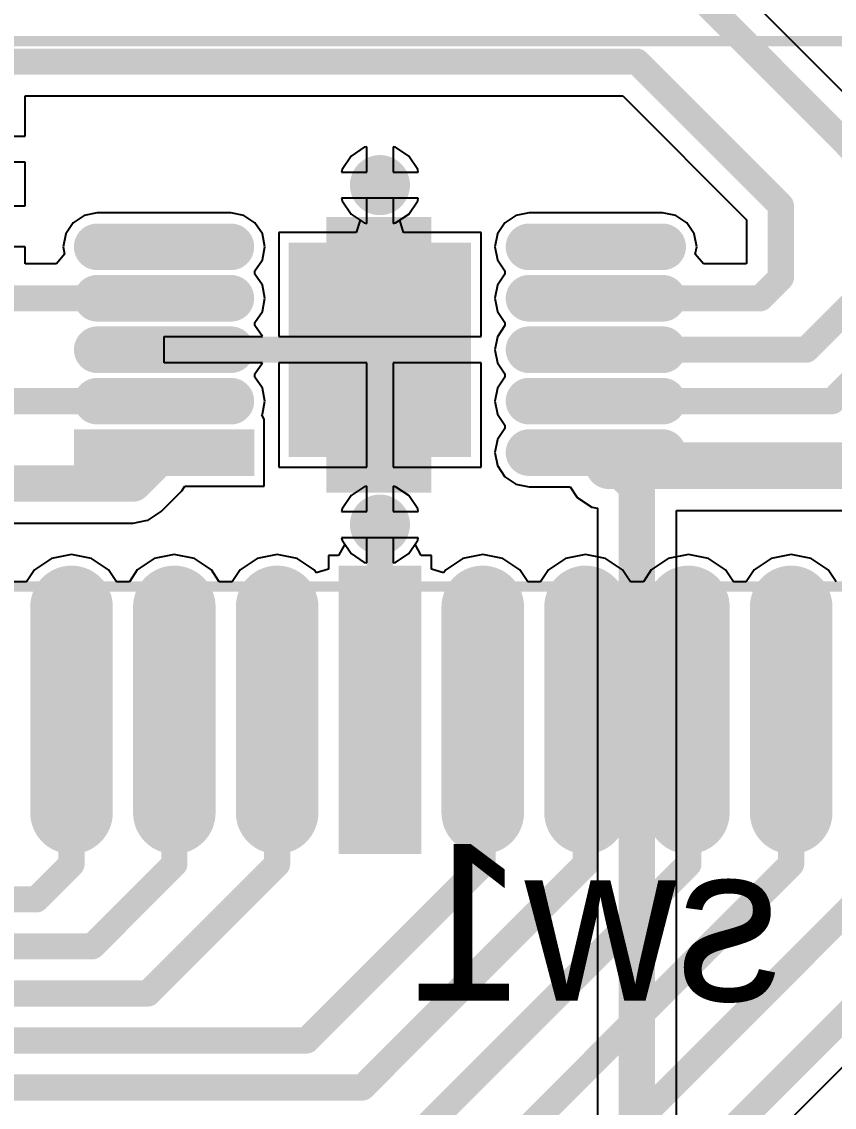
# Model space of a CAD drawing. Extents: x 2.14 to 5.34, y 1.83 to 4.04.
# Drawn here: x 4.3628 to 4.674, y 3.1904 to 3.6058 of the extents above; entities that cross this region are included whole.
import ezdxf

# ---------------------------------------------------------------- set-up
doc = ezdxf.new("R2010")
doc.units = 0
for name, color, linetype in [('BOTTOMLAYER', 5, 'CONTINUOUS'), ('BOTTOMOVERLAY', 54, 'CONTINUOUS'), ('BOTTOMPASTE', 16, 'CONTINUOUS'), ('BOTTOMSOLDER', 6, 'CONTINUOUS'), ('MECHANICAL1', 6, 'CONTINUOUS'), ('MULTILAYER', 9, 'CONTINUOUS'), ('TOPLAYER', 1, 'CONTINUOUS'), ('TOPPASTE', 8, 'CONTINUOUS'), ('TOPSOLDER', 216, 'CONTINUOUS'), ('VIAHOLELAYER', 16, 'CONTINUOUS')]:
    doc.layers.add(name, color=color, linetype=linetype)

msp = doc.modelspace()

# ---------------------------------------------------------------- linework, layer by layer
at = {"layer": 'BOTTOMLAYER'}
for p, q in [((4.690334, 3.565928), (4.640077, 3.616185)), ((4.364172, 3.562086), (4.364172, 3.577425)), ((4.364172, 3.577425), (4.592988, 3.577425)), ((4.592988, 3.577425), (4.640417, 3.529996)), ((4.312991, 3.562086), (4.364172, 3.562086)), ((4.494001, 3.557789), (4.488916, 3.554391)), ((4.495, 3.557988), (4.494001, 3.557789)), ((4.495, 3.548307), (4.495, 3.557988)), ((4.505999, 3.557789), (4.505, 3.557988)), ((4.505, 3.557988), (4.505, 3.548307)), ((4.511084, 3.554391), (4.505999, 3.557789)), ((4.364172, 3.552086), (4.312991, 3.552086)), ((4.364172, 3.535432), (4.364172, 3.552086)), ((4.488916, 3.554391), (4.485518, 3.549306)), ((4.514482, 3.549306), (4.511084, 3.554391)), ((4.485518, 3.549306), (4.485319, 3.548307)), ((4.485319, 3.548307), (4.495, 3.548307)), ((4.505, 3.548307), (4.514681, 3.548307)), ((4.514681, 3.548307), (4.514482, 3.549306)), ((4.354331, 3.535432), (4.364172, 3.535432)), ((4.514681, 3.538307), (4.485319, 3.538307)), ((4.485319, 3.538307), (4.485518, 3.537308)), ((4.485518, 3.537308), (4.488916, 3.532223)), ((4.511084, 3.532223), (4.514482, 3.537308)), ((4.514482, 3.537308), (4.514681, 3.538307)), ((4.38674, 3.531738), (4.382508, 3.52891)), ((4.391732, 3.532731), (4.38674, 3.531738)), ((4.442914, 3.532731), (4.391732, 3.532731)), ((4.447906, 3.531738), (4.442914, 3.532731)), ((4.452138, 3.52891), (4.447906, 3.531738)), ((4.488916, 3.532223), (4.492384, 3.529906)), ((4.507616, 3.529906), (4.511084, 3.532223)), ((4.552094, 3.531738), (4.547862, 3.52891)), ((4.557087, 3.532731), (4.552094, 3.531738)), ((4.608268, 3.532731), (4.557087, 3.532731)), ((4.61326, 3.531738), (4.608268, 3.532731)), ((4.617493, 3.52891), (4.61326, 3.531738)), ((4.382508, 3.52891), (4.379679, 3.524677)), ((4.454966, 3.524677), (4.452138, 3.52891)), ((4.492384, 3.529906), (4.490955, 3.525197)), ((4.509045, 3.525197), (4.507616, 3.529906)), ((4.547862, 3.52891), (4.545034, 3.524677)), ((4.620321, 3.524677), (4.617493, 3.52891)), ((4.640417, 3.529996), (4.640417, 3.513311)), ((4.379679, 3.524677), (4.378686, 3.519685)), ((4.455959, 3.519685), (4.454966, 3.524677)), ((4.490955, 3.525197), (4.46122, 3.525197)), ((4.46122, 3.525197), (4.46122, 3.485315)), ((4.53878, 3.525197), (4.509045, 3.525197)), ((4.53878, 3.485315), (4.53878, 3.525197)), ((4.545034, 3.524677), (4.544041, 3.519685)), ((4.621314, 3.519685), (4.620321, 3.524677)), ((4.364172, 3.519685), (4.354331, 3.519685)), ((4.364172, 3.513126), (4.364172, 3.519685)), ((4.378686, 3.519685), (4.379234, 3.51693)), ((4.454966, 3.514693), (4.455959, 3.519685)), ((4.544041, 3.519685), (4.545034, 3.514693)), ((4.620766, 3.51693), (4.621314, 3.519685)), ((4.379234, 3.51693), (4.376112, 3.513126)), ((4.452138, 3.51046), (4.454966, 3.514693)), ((4.545034, 3.514693), (4.547862, 3.51046)), ((4.623888, 3.513126), (4.620766, 3.51693)), ((4.376112, 3.513126), (4.364172, 3.513126)), ((4.452138, 3.509225), (4.452138, 3.51046)), ((4.547862, 3.51046), (4.547862, 3.509225)), ((4.640232, 3.513126), (4.623888, 3.513126)), ((4.640417, 3.513311), (4.640232, 3.513126)), ((4.454966, 3.504992), (4.452138, 3.509225)), ((4.547862, 3.509225), (4.545034, 3.504992)), ((4.455959, 3.5), (4.454966, 3.504992)), ((4.545034, 3.504992), (4.544041, 3.5)), ((4.454966, 3.495007), (4.455959, 3.5)), ((4.544041, 3.5), (4.545034, 3.495007)), ((4.452138, 3.490775), (4.454966, 3.495007)), ((4.545034, 3.495007), (4.547862, 3.490775)), ((4.452138, 3.48954), (4.452138, 3.490775)), ((4.454961, 3.485315), (4.452138, 3.48954)), ((4.547862, 3.48954), (4.545034, 3.485307)), ((4.547862, 3.490775), (4.547862, 3.48954)), ((4.417313, 3.475315), (4.417313, 3.485315)), ((4.417313, 3.485315), (4.454961, 3.485315)), ((4.46122, 3.485315), (4.53878, 3.485315)), ((4.545034, 3.485307), (4.544041, 3.480315)), ((4.544041, 3.480315), (4.545034, 3.475322)), ((4.454961, 3.475315), (4.417313, 3.475315)), ((4.452138, 3.47109), (4.454961, 3.475315)), ((4.495, 3.475315), (4.46122, 3.475315)), ((4.46122, 3.475315), (4.46122, 3.435433)), ((4.495, 3.435433), (4.495, 3.475315)), ((4.53878, 3.475315), (4.505, 3.475315)), ((4.505, 3.475315), (4.505, 3.435433)), ((4.53878, 3.435433), (4.53878, 3.475315)), ((4.545034, 3.475322), (4.547862, 3.47109)), ((4.452138, 3.469855), (4.452138, 3.47109)), ((4.454966, 3.465622), (4.452138, 3.469855)), ((4.547862, 3.469855), (4.545034, 3.465622)), ((4.547862, 3.47109), (4.547862, 3.469855)), ((4.455959, 3.46063), (4.454966, 3.465622)), ((4.545034, 3.465622), (4.544041, 3.46063)), ((4.454966, 3.455637), (4.455959, 3.46063)), ((4.544041, 3.46063), (4.545034, 3.455637)), ((4.454815, 3.455412), (4.454966, 3.455637)), ((4.455709, 3.45374), (4.454815, 3.455412)), ((4.455709, 3.42815), (4.455709, 3.45374)), ((4.455709, 3.45374), (4.455709, 3.45374)), ((4.455709, 3.45374), (4.455709, 3.45374)), ((4.545034, 3.455637), (4.547862, 3.451405)), ((4.547862, 3.45017), (4.545034, 3.445937)), ((4.547862, 3.451405), (4.547862, 3.45017)), ((4.545034, 3.445937), (4.544041, 3.440945)), ((4.544041, 3.440945), (4.545034, 3.435952)), ((4.545034, 3.435952), (4.547862, 3.43172)), ((4.46122, 3.435433), (4.495, 3.435433)), ((4.505, 3.435433), (4.53878, 3.435433)), ((4.547862, 3.43172), (4.552094, 3.428892)), ((4.424087, 3.426307), (4.425318, 3.42815)), ((4.425318, 3.42815), (4.455709, 3.42815)), ((4.494001, 3.427868), (4.488916, 3.42447)), ((4.495, 3.428066), (4.494001, 3.427868)), ((4.495, 3.418386), (4.495, 3.428066)), ((4.505999, 3.427868), (4.505, 3.428066)), ((4.505, 3.428066), (4.505, 3.418386)), ((4.511084, 3.42447), (4.505999, 3.427868)), ((4.552094, 3.428892), (4.557087, 3.427899)), ((4.557087, 3.427899), (4.572835, 3.427899)), ((4.572835, 3.427899), (4.575557, 3.423825)), ((4.416213, 3.418433), (4.424087, 3.426307)), ((4.488916, 3.42447), (4.485518, 3.419384)), ((4.514482, 3.419384), (4.511084, 3.42447)), ((4.575557, 3.423825), (4.581118, 3.42011)), ((4.485518, 3.419384), (4.485319, 3.418386)), ((4.514681, 3.418386), (4.514482, 3.419384)), ((4.581118, 3.42011), (4.583292, 3.419677)), ((4.583292, 3.419677), (4.583292, 3.113466)), ((4.405512, 3.414), (4.410342, 3.414961)), ((4.410342, 3.414961), (4.411303, 3.415153)), ((4.411303, 3.415153), (4.416213, 3.418433)), ((4.416213, 3.418433), (4.416213, 3.418433)), ((4.416213, 3.418433), (4.416213, 3.418433)), ((4.485319, 3.418386), (4.495, 3.418386)), ((4.505, 3.418386), (4.514681, 3.418386)), ((4.613559, 3.113466), (4.613559, 3.418805)), ((4.613559, 3.418805), (4.966534, 3.418805)), ((4.239543, 3.414001), (4.405511, 3.414001)), ((4.405511, 3.414001), (4.405512, 3.414)), ((4.495, 3.408386), (4.485319, 3.408386)), ((4.485319, 3.408386), (4.485518, 3.407387)), ((4.485518, 3.407387), (4.488916, 3.402302)), ((4.495, 3.398705), (4.495, 3.408386)), ((4.514681, 3.408386), (4.505, 3.408386)), ((4.505, 3.408386), (4.505, 3.398705)), ((4.511084, 3.402302), (4.514482, 3.407387)), ((4.514482, 3.407387), (4.514681, 3.408386)), ((4.488916, 3.402302), (4.494001, 3.398904)), ((4.505999, 3.398904), (4.511084, 3.402302)), ((4.494001, 3.398904), (4.495, 3.398705)), ((4.505, 3.398705), (4.505999, 3.398904))]:
    msp.add_line(p, q, dxfattribs=at)
for points, const_width in [([(4.623526, 3.614173), (4.681102, 3.556596)], 0.01), ([(3.633858, 3.590551), (4.598425, 3.590551)], 0.01), ([(4.598425, 3.590551), (4.653543, 3.535433)], 0.01), ([(4.653543, 3.507874), (4.653543, 3.535433)], 0.01), ([(4.442913, 3.519685), (4.391732, 3.519685)], 0.009843), ([(4.608268, 3.519685), (4.557087, 3.519685)], 0.009843), ([(4.645669, 3.5), (4.653543, 3.507874)], 0.01), ([(4.673228, 3.46063), (4.716535, 3.503937)], 0.01), ([(4.338583, 3.5), (4.417323, 3.5)], 0.01), ([(4.442913, 3.5), (4.391732, 3.5)], 0.009843), ([(4.608268, 3.5), (4.557087, 3.5)], 0.009843), ([(4.582677, 3.5), (4.645669, 3.5)], 0.01), ([(4.663228, 3.480315), (4.681102, 3.498189)], 0.01), ([(4.417323, 3.480315), (4.492126, 3.480315)], 0.01), ([(4.582677, 3.480315), (4.663228, 3.480315)], 0.01), ([(4.442913, 3.480315), (4.391732, 3.480315)], 0.009843), ([(4.608268, 3.480315), (4.557087, 3.480315)], 0.009843), ([(4.283465, 3.46063), (4.417323, 3.46063)], 0.01), ([(4.442913, 3.46063), (4.391732, 3.46063)], 0.009843), ([(4.608268, 3.46063), (4.557087, 3.46063)], 0.009843), ([(4.582677, 3.46063), (4.673228, 3.46063)], 0.01), ([(4.405512, 3.429134), (4.413386, 3.437008)], 0.013937), ([(4.608268, 3.440945), (4.557087, 3.440945)], 0.009843), ([(4.587677, 3.435945), (5.003937, 3.435945)], 0.017874), ([(4.587677, 3.435945), (4.598425, 3.425197)], 0.01), ([(4.224409, 3.429134), (4.405512, 3.429134)], 0.013937), ([(4.598426, 3.070866), (4.598426, 3.425196)], 0.013937)]:
    msp.add_lwpolyline(points, dxfattribs=dict(at, const_width=const_width))
for points, const_width in [([(4.595925, 3.590551, 1), (4.600925, 3.590551, 1)], 0.005), ([(4.595925, 3.590551, 1), (4.600925, 3.590551, 1)], 0.005), ([(4.49625, 3.543307, 1), (4.50375, 3.543307, 1)], 0.0075), ([(4.651043, 3.535433, 1), (4.656043, 3.535433, 1)], 0.005), ([(4.651043, 3.535433, 1), (4.656043, 3.535433, 1)], 0.005), ([(4.389272, 3.519685, 1), (4.394193, 3.519685, 1)], 0.004921), ([(4.440453, 3.519685, 1), (4.445374, 3.519685, 1)], 0.004921), ([(4.554626, 3.519685, 1), (4.559547, 3.519685, 1)], 0.004921), ([(4.605807, 3.519685, 1), (4.610728, 3.519685, 1)], 0.004921), ([(4.651043, 3.507874, 1), (4.656043, 3.507874, 1)], 0.005), ([(4.651043, 3.507874, 1), (4.656043, 3.507874, 1)], 0.005), ([(4.389272, 3.5, 1), (4.394193, 3.5, 1)], 0.004921), ([(4.414823, 3.5, 1), (4.419823, 3.5, 1)], 0.005), ([(4.440453, 3.5, 1), (4.445374, 3.5, 1)], 0.004921), ([(4.554626, 3.5, 1), (4.559547, 3.5, 1)], 0.004921), ([(4.580177, 3.5, 1), (4.585177, 3.5, 1)], 0.005), ([(4.605807, 3.5, 1), (4.610728, 3.5, 1)], 0.004921), ([(4.643169, 3.5, 1), (4.648169, 3.5, 1)], 0.005), ([(4.643169, 3.5, 1), (4.648169, 3.5, 1)], 0.005), ([(4.414823, 3.480315, 1), (4.419823, 3.480315, 1)], 0.005), ([(4.489626, 3.480315, 1), (4.494626, 3.480315, 1)], 0.005), ([(4.580177, 3.480315, 1), (4.585177, 3.480315, 1)], 0.005), ([(4.660728, 3.480315, 1), (4.665728, 3.480315, 1)], 0.005), ([(4.660728, 3.480315, 1), (4.665728, 3.480315, 1)], 0.005), ([(4.389272, 3.480315, 1), (4.394193, 3.480315, 1)], 0.004921), ([(4.440453, 3.480315, 1), (4.445374, 3.480315, 1)], 0.004921), ([(4.554626, 3.480315, 1), (4.559547, 3.480315, 1)], 0.004921), ([(4.605807, 3.480315, 1), (4.610728, 3.480315, 1)], 0.004921), ([(4.389272, 3.46063, 1), (4.394193, 3.46063, 1)], 0.004921), ([(4.414823, 3.46063, 1), (4.419823, 3.46063, 1)], 0.005), ([(4.440453, 3.46063, 1), (4.445374, 3.46063, 1)], 0.004921), ([(4.554626, 3.46063, 1), (4.559547, 3.46063, 1)], 0.004921), ([(4.580177, 3.46063, 1), (4.585177, 3.46063, 1)], 0.005), ([(4.605807, 3.46063, 1), (4.610728, 3.46063, 1)], 0.004921), ([(4.670728, 3.46063, 1), (4.675728, 3.46063, 1)], 0.005), ([(4.670728, 3.46063, 1), (4.675728, 3.46063, 1)], 0.005), ([(4.409902, 3.437008, 1), (4.41687, 3.437008, 1)], 0.006968), ([(4.554626, 3.440945, 1), (4.559547, 3.440945, 1)], 0.004921), ([(4.583208, 3.435945, 1), (4.592145, 3.435945, 1)], 0.008937), ([(4.605807, 3.440945, 1), (4.610728, 3.440945, 1)], 0.004921), ([(4.585177, 3.435945, 1), (4.590177, 3.435945, 1)], 0.005), ([(4.402028, 3.429134, 1), (4.408996, 3.429134, 1)], 0.006968), ([(4.402028, 3.429134, 1), (4.408996, 3.429134, 1)], 0.006968), ([(4.594942, 3.425196, 1), (4.60191, 3.425196, 1)], 0.006968), ([(4.595925, 3.425197, 1), (4.600925, 3.425197, 1)], 0.005), ([(4.49625, 3.413386, 1), (4.50375, 3.413386, 1)], 0.0075)]:
    msp.add_lwpolyline(points, format="xyb", close=True, dxfattribs=dict(at, const_width=const_width))
for points in [[(4.479528, 3.425591), (4.519685, 3.425591), (4.479528, 3.531102), (4.519685, 3.531102)], [(4.469094, 3.443307), (4.530906, 3.443307), (4.469094, 3.517323), (4.530906, 3.517323)], [(4.386811, 3.436024), (4.447835, 3.436024), (4.386811, 3.445866), (4.447835, 3.445866)]]:
    msp.add_solid(points, dxfattribs=at)
at = {"layer": 'BOTTOMPASTE', "const_width": 0.009843}
for points in [[(4.442913, 3.519685), (4.391732, 3.519685)], [(4.608268, 3.519685), (4.557087, 3.519685)], [(4.442913, 3.5), (4.391732, 3.5)], [(4.608268, 3.5), (4.557087, 3.5)], [(4.442913, 3.480315), (4.391732, 3.480315)], [(4.608268, 3.480315), (4.557087, 3.480315)], [(4.442913, 3.46063), (4.391732, 3.46063)], [(4.608268, 3.46063), (4.557087, 3.46063)], [(4.608268, 3.440945), (4.557087, 3.440945)]]:
    msp.add_lwpolyline(points, dxfattribs=at)
at = {"layer": 'BOTTOMPASTE', "const_width": 0.004921}
for points in [[(4.389272, 3.519685, 1), (4.394193, 3.519685, 1)], [(4.440453, 3.519685, 1), (4.445374, 3.519685, 1)], [(4.554626, 3.519685, 1), (4.559547, 3.519685, 1)], [(4.605807, 3.519685, 1), (4.610728, 3.519685, 1)], [(4.389272, 3.5, 1), (4.394193, 3.5, 1)], [(4.440453, 3.5, 1), (4.445374, 3.5, 1)], [(4.554626, 3.5, 1), (4.559547, 3.5, 1)], [(4.605807, 3.5, 1), (4.610728, 3.5, 1)], [(4.389272, 3.480315, 1), (4.394193, 3.480315, 1)], [(4.440453, 3.480315, 1), (4.445374, 3.480315, 1)], [(4.554626, 3.480315, 1), (4.559547, 3.480315, 1)], [(4.605807, 3.480315, 1), (4.610728, 3.480315, 1)], [(4.389272, 3.46063, 1), (4.394193, 3.46063, 1)], [(4.440453, 3.46063, 1), (4.445374, 3.46063, 1)], [(4.554626, 3.46063, 1), (4.559547, 3.46063, 1)], [(4.605807, 3.46063, 1), (4.610728, 3.46063, 1)], [(4.554626, 3.440945, 1), (4.559547, 3.440945, 1)], [(4.605807, 3.440945, 1), (4.610728, 3.440945, 1)]]:
    msp.add_lwpolyline(points, format="xyb", close=True, dxfattribs=at)
at = {"layer": 'BOTTOMPASTE'}
for points in [[(4.469094, 3.443307), (4.530906, 3.443307), (4.469094, 3.517323), (4.530906, 3.517323)], [(4.386811, 3.436024), (4.447835, 3.436024), (4.386811, 3.445866), (4.447835, 3.445866)]]:
    msp.add_solid(points, dxfattribs=at)
at = {"layer": 'BOTTOMSOLDER'}
for points, const_width in [([(4.49425, 3.543307, 1), (4.50575, 3.543307, 1)], 0.0115), ([(4.387272, 3.519685, 1), (4.396193, 3.519685, 1)], 0.008921), ([(4.438453, 3.519685, 1), (4.447374, 3.519685, 1)], 0.008921), ([(4.552626, 3.519685, 1), (4.561547, 3.519685, 1)], 0.008921), ([(4.603807, 3.519685, 1), (4.612728, 3.519685, 1)], 0.008921), ([(4.387272, 3.5, 1), (4.396193, 3.5, 1)], 0.008921), ([(4.438453, 3.5, 1), (4.447374, 3.5, 1)], 0.008921), ([(4.552626, 3.5, 1), (4.561547, 3.5, 1)], 0.008921), ([(4.603807, 3.5, 1), (4.612728, 3.5, 1)], 0.008921), ([(4.387272, 3.480315, 1), (4.396193, 3.480315, 1)], 0.008921), ([(4.438453, 3.480315, 1), (4.447374, 3.480315, 1)], 0.008921), ([(4.552626, 3.480315, 1), (4.561547, 3.480315, 1)], 0.008921), ([(4.603807, 3.480315, 1), (4.612728, 3.480315, 1)], 0.008921), ([(4.387272, 3.46063, 1), (4.396193, 3.46063, 1)], 0.008921), ([(4.438453, 3.46063, 1), (4.447374, 3.46063, 1)], 0.008921), ([(4.552626, 3.46063, 1), (4.561547, 3.46063, 1)], 0.008921), ([(4.603807, 3.46063, 1), (4.612728, 3.46063, 1)], 0.008921), ([(4.552626, 3.440945, 1), (4.561547, 3.440945, 1)], 0.008921), ([(4.603807, 3.440945, 1), (4.612728, 3.440945, 1)], 0.008921), ([(4.49425, 3.413386, 1), (4.50575, 3.413386, 1)], 0.0115)]:
    msp.add_lwpolyline(points, format="xyb", close=True, dxfattribs=dict(at, const_width=const_width))
at = {"layer": 'BOTTOMSOLDER', "const_width": 0.017843}
for points in [[(4.442913, 3.519685), (4.391732, 3.519685)], [(4.608268, 3.519685), (4.557087, 3.519685)], [(4.442913, 3.5), (4.391732, 3.5)], [(4.608268, 3.5), (4.557087, 3.5)], [(4.442913, 3.480315), (4.391732, 3.480315)], [(4.608268, 3.480315), (4.557087, 3.480315)], [(4.442913, 3.46063), (4.391732, 3.46063)], [(4.608268, 3.46063), (4.557087, 3.46063)], [(4.608268, 3.440945), (4.557087, 3.440945)]]:
    msp.add_lwpolyline(points, dxfattribs=at)
at = {"layer": 'BOTTOMSOLDER'}
for points in [[(4.465095, 3.439307), (4.534905, 3.439307), (4.465095, 3.521323), (4.534905, 3.521323)], [(4.382811, 3.432024), (4.451835, 3.432024), (4.382811, 3.449866), (4.451835, 3.449866)]]:
    msp.add_solid(points, dxfattribs=at)
at = {"layer": 'MECHANICAL1', "const_width": 0.003937}
for points in [[(4.062991, 3.598425), (4.814961, 3.598425)], [(4.062991, 3.389765), (4.814961, 3.389765)]]:
    msp.add_lwpolyline(points, dxfattribs=at)
at = {"layer": 'MULTILAYER', "const_width": 0.0075}
for points in [[(4.49625, 3.543307, 1), (4.50375, 3.543307, 1)], [(4.49625, 3.413386, 1), (4.50375, 3.413386, 1)]]:
    msp.add_lwpolyline(points, format="xyb", close=True, dxfattribs=at)
at = {"layer": 'TOPLAYER'}
for p, q in [((4.494001, 3.557789), (4.488916, 3.554391)), ((4.495, 3.557988), (4.494001, 3.557789)), ((4.495, 3.548307), (4.495, 3.557988)), ((4.505999, 3.557789), (4.505, 3.557988)), ((4.505, 3.557988), (4.505, 3.548307)), ((4.511084, 3.554391), (4.505999, 3.557789)), ((4.488916, 3.554391), (4.485518, 3.549306)), ((4.514482, 3.549306), (4.511084, 3.554391)), ((4.485518, 3.549306), (4.485319, 3.548307)), ((4.485319, 3.548307), (4.495, 3.548307)), ((4.505, 3.548307), (4.514681, 3.548307)), ((4.514681, 3.548307), (4.514482, 3.549306)), ((4.495, 3.538307), (4.485319, 3.538307)), ((4.485319, 3.538307), (4.485518, 3.537308)), ((4.485518, 3.537308), (4.488916, 3.532223)), ((4.495, 3.528626), (4.495, 3.538307)), ((4.514681, 3.538307), (4.505, 3.538307)), ((4.505, 3.538307), (4.505, 3.528626)), ((4.511084, 3.532223), (4.514482, 3.537308)), ((4.514482, 3.537308), (4.514681, 3.538307)), ((4.488916, 3.532223), (4.494001, 3.528825)), ((4.505999, 3.528825), (4.511084, 3.532223)), ((4.494001, 3.528825), (4.495, 3.528626)), ((4.505, 3.528626), (4.505999, 3.528825)), ((4.494001, 3.427868), (4.488916, 3.42447)), ((4.495, 3.428066), (4.494001, 3.427868)), ((4.495, 3.418386), (4.495, 3.428066)), ((4.505999, 3.427868), (4.505, 3.428066)), ((4.505, 3.428066), (4.505, 3.418386)), ((4.511084, 3.42447), (4.505999, 3.427868)), ((4.488916, 3.42447), (4.485518, 3.419384)), ((4.514482, 3.419384), (4.511084, 3.42447)), ((4.485518, 3.419384), (4.485319, 3.418386)), ((4.514681, 3.418386), (4.514482, 3.419384)), ((4.485319, 3.418386), (4.495, 3.418386)), ((4.505, 3.418386), (4.514681, 3.418386)), ((4.514681, 3.408386), (4.485319, 3.408386)), ((4.485319, 3.408386), (4.485518, 3.407387)), ((4.485518, 3.407387), (4.486501, 3.405916)), ((4.513499, 3.405916), (4.514482, 3.407387)), ((4.514482, 3.407387), (4.514681, 3.408386)), ((4.486501, 3.405916), (4.484181, 3.401576)), ((4.515819, 3.401576), (4.513499, 3.405916)), ((4.374209, 3.400434), (4.367697, 3.396083)), ((4.381889, 3.401961), (4.374209, 3.400434)), ((4.38957, 3.400434), (4.381889, 3.401961)), ((4.396081, 3.396083), (4.38957, 3.400434)), ((4.413579, 3.400434), (4.407067, 3.396083)), ((4.421259, 3.401961), (4.413579, 3.400434)), ((4.42894, 3.400434), (4.421259, 3.401961)), ((4.435451, 3.396083), (4.42894, 3.400434)), ((4.452949, 3.400434), (4.446437, 3.396083)), ((4.460629, 3.401961), (4.452949, 3.400434)), ((4.46831, 3.400434), (4.460629, 3.401961)), ((4.474821, 3.396083), (4.46831, 3.400434)), ((4.484181, 3.401576), (4.480314, 3.401576)), ((4.480314, 3.401576), (4.480314, 3.396339)), ((4.519684, 3.401576), (4.515819, 3.401576)), ((4.519684, 3.396336), (4.519684, 3.401576)), ((4.531691, 3.400434), (4.525179, 3.396083)), ((4.539371, 3.401961), (4.531691, 3.400434)), ((4.547052, 3.400434), (4.539371, 3.401961)), ((4.553563, 3.396083), (4.547052, 3.400434)), ((4.571061, 3.400434), (4.564549, 3.396083)), ((4.578741, 3.401961), (4.571061, 3.400434)), ((4.586422, 3.400434), (4.578741, 3.401961)), ((4.592933, 3.396083), (4.586422, 3.400434)), ((4.610431, 3.400434), (4.603919, 3.396083)), ((4.618111, 3.401961), (4.610431, 3.400434)), ((4.625792, 3.400434), (4.618111, 3.401961)), ((4.632303, 3.396083), (4.625792, 3.400434)), ((4.649801, 3.400434), (4.643289, 3.396083)), ((4.657481, 3.401961), (4.649801, 3.400434)), ((4.665162, 3.400434), (4.657481, 3.401961)), ((4.671673, 3.396083), (4.665162, 3.400434)), ((4.367697, 3.396083), (4.364665, 3.391545)), ((4.399114, 3.391545), (4.396081, 3.396083)), ((4.407067, 3.396083), (4.404035, 3.391545)), ((4.438484, 3.391545), (4.435451, 3.396083)), ((4.446437, 3.396083), (4.443405, 3.391545)), ((4.475605, 3.39491), (4.474821, 3.396083)), ((4.480314, 3.396339), (4.475605, 3.39491)), ((4.524394, 3.394907), (4.519684, 3.396336)), ((4.525179, 3.396083), (4.524394, 3.394907)), ((4.556596, 3.391545), (4.553563, 3.396083)), ((4.564549, 3.396083), (4.561517, 3.391545)), ((4.595966, 3.391545), (4.592933, 3.396083)), ((4.603919, 3.396083), (4.600887, 3.391545)), ((4.635336, 3.391545), (4.632303, 3.396083)), ((4.643289, 3.396083), (4.640257, 3.391545)), ((4.674706, 3.391545), (4.671673, 3.396083)), ((4.364665, 3.391545), (4.359744, 3.391545)), ((4.404035, 3.391545), (4.399114, 3.391545)), ((4.443405, 3.391545), (4.438484, 3.391545)), ((4.561517, 3.391545), (4.556596, 3.391545)), ((4.600887, 3.391545), (4.595966, 3.391545)), ((4.640257, 3.391545), (4.635336, 3.391545)), ((4.592132, 3.120812), (4.745481, 3.274162))]:
    msp.add_line(p, q, dxfattribs=at)
for points, const_width in [([(4.49625, 3.543307, 1), (4.50375, 3.543307, 1)], 0.0075), ([(4.49625, 3.413386, 1), (4.50375, 3.413386, 1)], 0.0075), ([(4.497499, 3.413385, 1), (4.502499, 3.413385, 1)], 0.005), ([(4.375984, 3.381891, 1), (4.387795, 3.381891, 1)], 0.011811), ([(4.415354, 3.381891, 1), (4.427165, 3.381891, 1)], 0.011811), ([(4.454724, 3.381891, 1), (4.466535, 3.381891, 1)], 0.011811), ([(4.533466, 3.381891, 1), (4.545277, 3.381891, 1)], 0.011811), ([(4.572836, 3.381891, 1), (4.584647, 3.381891, 1)], 0.011811), ([(4.612206, 3.381891, 1), (4.624017, 3.381891, 1)], 0.011811), ([(4.651576, 3.381891, 1), (4.663387, 3.381891, 1)], 0.011811), ([(4.497499, 3.342521, 1), (4.502499, 3.342521, 1)], 0.005), ([(4.615611, 3.342521, 1), (4.620611, 3.342521, 1)], 0.005), ([(4.654981, 3.342521, 1), (4.659981, 3.342521, 1)], 0.005), ([(4.37939, 3.318898, 1), (4.38439, 3.318898, 1)], 0.005), ([(4.57624, 3.314961, 1), (4.58124, 3.314961, 1)], 0.005), ([(4.45813, 3.311024, 1), (4.46313, 3.311024, 1)], 0.005), ([(4.53687, 3.311024, 1), (4.54187, 3.311024, 1)], 0.005), ([(4.375984, 3.30315, 1), (4.387795, 3.30315, 1)], 0.011811), ([(4.415354, 3.30315, 1), (4.427165, 3.30315, 1)], 0.011811), ([(4.41876, 3.307087, 1), (4.42376, 3.307087, 1)], 0.005), ([(4.454724, 3.30315, 1), (4.466535, 3.30315, 1)], 0.011811), ([(4.533466, 3.30315, 1), (4.545277, 3.30315, 1)], 0.011811), ([(4.572836, 3.30315, 1), (4.584647, 3.30315, 1)], 0.011811), ([(4.612206, 3.30315, 1), (4.624017, 3.30315, 1)], 0.011811), ([(4.651576, 3.30315, 1), (4.663387, 3.30315, 1)], 0.011811), ([(4.37939, 3.283465, 1), (4.38439, 3.283465, 1)], 0.005), ([(4.37939, 3.283465, 1), (4.38439, 3.283465, 1)], 0.005), ([(4.41876, 3.283465, 1), (4.42376, 3.283465, 1)], 0.005), ([(4.41876, 3.283465, 1), (4.42376, 3.283465, 1)], 0.005), ([(4.45813, 3.283465, 1), (4.46313, 3.283465, 1)], 0.005), ([(4.45813, 3.283465, 1), (4.46313, 3.283465, 1)], 0.005), ([(4.53687, 3.283465, 1), (4.54187, 3.283465, 1)], 0.005), ([(4.53687, 3.283465, 1), (4.54187, 3.283465, 1)], 0.005), ([(4.57624, 3.283465, 1), (4.58124, 3.283465, 1)], 0.005), ([(4.57624, 3.283465, 1), (4.58124, 3.283465, 1)], 0.005), ([(4.615611, 3.283458, 1), (4.620611, 3.283458, 1)], 0.005), ([(4.615611, 3.283458, 1), (4.620611, 3.283458, 1)], 0.005), ([(4.654974, 3.283458, 1), (4.659974, 3.283458, 1)], 0.005), ([(4.654974, 3.283458, 1), (4.659974, 3.283458, 1)], 0.005), ([(4.654981, 3.283458, 1), (4.659981, 3.283458, 1)], 0.005), ([(4.654981, 3.283458, 1), (4.659981, 3.283458, 1)], 0.005), ([(4.365909, 3.269984, 1), (4.370909, 3.269984, 1)], 0.005), ([(4.365909, 3.269984, 1), (4.370909, 3.269984, 1)], 0.005), ([(4.387279, 3.251984, 1), (4.392279, 3.251984, 1)], 0.005), ([(4.387279, 3.251984, 1), (4.392279, 3.251984, 1)], 0.005), ([(4.40865, 3.233984, 1), (4.41365, 3.233984, 1)], 0.005), ([(4.40865, 3.233984, 1), (4.41365, 3.233984, 1)], 0.005), ([(4.46939, 3.215984, 1), (4.47439, 3.215984, 1)], 0.005), ([(4.46939, 3.215984, 1), (4.47439, 3.215984, 1)], 0.005), ([(4.49076, 3.197984, 1), (4.49576, 3.197984, 1)], 0.005), ([(4.49076, 3.197984, 1), (4.49576, 3.197984, 1)], 0.005)]:
    msp.add_lwpolyline(points, format="xyb", close=True, dxfattribs=dict(at, const_width=const_width))
for points, const_width in [([(4.499999, 3.342521), (4.499999, 3.413385)], 0.01), ([(4.381889, 3.381891), (4.381889, 3.30315)], 0.023622), ([(4.421259, 3.381891), (4.421259, 3.30315)], 0.023622), ([(4.460629, 3.381891), (4.460629, 3.30315)], 0.023622), ([(4.539371, 3.381891), (4.539371, 3.30315)], 0.023622), ([(4.578741, 3.381891), (4.578741, 3.30315)], 0.023622), ([(4.618111, 3.381891), (4.618111, 3.30315)], 0.023622), ([(4.657481, 3.381891), (4.657481, 3.30315)], 0.023622), ([(4.618111, 3.283458), (4.618111, 3.342521)], 0.01), ([(4.657481, 3.283458), (4.657481, 3.342521)], 0.01), ([(4.38189, 3.283465), (4.38189, 3.318898)], 0.01), ([(4.57874, 3.283465), (4.57874, 3.314961)], 0.01), ([(4.46063, 3.283465), (4.46063, 3.311024)], 0.01), ([(4.53937, 3.283465), (4.53937, 3.311024)], 0.01), ([(4.42126, 3.283465), (4.42126, 3.307087)], 0.01), ([(4.36841, 3.269984), (4.38189, 3.283465)], 0.01), ([(4.38978, 3.251984), (4.42126, 3.283465)], 0.01), ([(4.41115, 3.233984), (4.46063, 3.283465)], 0.01), ([(4.47189, 3.215984), (4.53937, 3.283465)], 0.01), ([(4.49326, 3.197984), (4.57874, 3.283465)], 0.01), ([(4.514638, 3.179984), (4.618111, 3.283458)], 0.01), ([(4.536, 3.161984), (4.657474, 3.283458)], 0.01), ([(4.55737, 3.143984), (4.696844, 3.283458)], 0.01), ([(4.57874, 3.125984), (4.736214, 3.283458)], 0.01), ([(4.657474, 3.283458), (4.657481, 3.283458)], 0.01), ([(4.113582, 3.269984), (4.36841, 3.269984)], 0.01), ([(4.121038, 3.251984), (4.38978, 3.251984)], 0.01), ([(4.128494, 3.233984), (4.41115, 3.233984)], 0.01), ([(4.135949, 3.215984), (4.47189, 3.215984)], 0.01), ([(4.143405, 3.197984), (4.49326, 3.197984)], 0.01)]:
    msp.add_lwpolyline(points, dxfattribs=dict(at, const_width=const_width))
for points in [[(4.480315, 3.432677), (4.519685, 3.432677), (4.480315, 3.529921), (4.519685, 3.529921)], [(4.488188, 3.291339), (4.51181, 3.291339), (4.488188, 3.393702), (4.51181, 3.393702)]]:
    msp.add_solid(points, dxfattribs=at)
at = {"layer": 'TOPPASTE', "const_width": 0.023622}
for points in [[(4.381889, 3.381891), (4.381889, 3.30315)], [(4.421259, 3.381891), (4.421259, 3.30315)], [(4.460629, 3.381891), (4.460629, 3.30315)], [(4.539371, 3.381891), (4.539371, 3.30315)], [(4.578741, 3.381891), (4.578741, 3.30315)], [(4.618111, 3.381891), (4.618111, 3.30315)], [(4.657481, 3.381891), (4.657481, 3.30315)]]:
    msp.add_lwpolyline(points, dxfattribs=at)
at = {"layer": 'TOPPASTE', "const_width": 0.011811}
for points in [[(4.375984, 3.381891, 1), (4.387795, 3.381891, 1)], [(4.415354, 3.381891, 1), (4.427165, 3.381891, 1)], [(4.454724, 3.381891, 1), (4.466535, 3.381891, 1)], [(4.533466, 3.381891, 1), (4.545277, 3.381891, 1)], [(4.572836, 3.381891, 1), (4.584647, 3.381891, 1)], [(4.612206, 3.381891, 1), (4.624017, 3.381891, 1)], [(4.651576, 3.381891, 1), (4.663387, 3.381891, 1)], [(4.375984, 3.30315, 1), (4.387795, 3.30315, 1)], [(4.415354, 3.30315, 1), (4.427165, 3.30315, 1)], [(4.454724, 3.30315, 1), (4.466535, 3.30315, 1)], [(4.533466, 3.30315, 1), (4.545277, 3.30315, 1)], [(4.572836, 3.30315, 1), (4.584647, 3.30315, 1)], [(4.612206, 3.30315, 1), (4.624017, 3.30315, 1)], [(4.651576, 3.30315, 1), (4.663387, 3.30315, 1)]]:
    msp.add_lwpolyline(points, format="xyb", close=True, dxfattribs=at)
at = {"layer": 'TOPPASTE'}
msp.add_solid([(4.488188, 3.291339), (4.51181, 3.291339), (4.488188, 3.393702), (4.51181, 3.393702)], dxfattribs=at)
at = {"layer": 'TOPSOLDER'}
for points, const_width in [([(4.49425, 3.543307, 1), (4.50575, 3.543307, 1)], 0.0115), ([(4.49425, 3.413386, 1), (4.50575, 3.413386, 1)], 0.0115), ([(4.373984, 3.381891, 1), (4.389795, 3.381891, 1)], 0.015811), ([(4.413354, 3.381891, 1), (4.429165, 3.381891, 1)], 0.015811), ([(4.452724, 3.381891, 1), (4.468535, 3.381891, 1)], 0.015811), ([(4.531466, 3.381891, 1), (4.547277, 3.381891, 1)], 0.015811), ([(4.570836, 3.381891, 1), (4.586647, 3.381891, 1)], 0.015811), ([(4.610206, 3.381891, 1), (4.626017, 3.381891, 1)], 0.015811), ([(4.649576, 3.381891, 1), (4.665387, 3.381891, 1)], 0.015811), ([(4.373984, 3.30315, 1), (4.389795, 3.30315, 1)], 0.015811), ([(4.413354, 3.30315, 1), (4.429165, 3.30315, 1)], 0.015811), ([(4.452724, 3.30315, 1), (4.468535, 3.30315, 1)], 0.015811), ([(4.531466, 3.30315, 1), (4.547277, 3.30315, 1)], 0.015811), ([(4.570836, 3.30315, 1), (4.586647, 3.30315, 1)], 0.015811), ([(4.610206, 3.30315, 1), (4.626017, 3.30315, 1)], 0.015811), ([(4.649576, 3.30315, 1), (4.665387, 3.30315, 1)], 0.015811)]:
    msp.add_lwpolyline(points, format="xyb", close=True, dxfattribs=dict(at, const_width=const_width))
at = {"layer": 'TOPSOLDER', "const_width": 0.031622}
for points in [[(4.381889, 3.381891), (4.381889, 3.30315)], [(4.421259, 3.381891), (4.421259, 3.30315)], [(4.460629, 3.381891), (4.460629, 3.30315)], [(4.539371, 3.381891), (4.539371, 3.30315)], [(4.578741, 3.381891), (4.578741, 3.30315)], [(4.618111, 3.381891), (4.618111, 3.30315)], [(4.657481, 3.381891), (4.657481, 3.30315)]]:
    msp.add_lwpolyline(points, dxfattribs=at)
at = {"layer": 'TOPSOLDER'}
msp.add_solid([(4.484188, 3.287339), (4.51581, 3.287339), (4.484188, 3.397702), (4.51581, 3.397702)], dxfattribs=at)
at = {"layer": 'VIAHOLELAYER', "const_width": 0.005906}
for points in [[(4.497047, 3.543307, 1), (4.502953, 3.543307, 1)], [(4.497047, 3.413386, 1), (4.502953, 3.413386, 1)]]:
    msp.add_lwpolyline(points, format="xyb", close=True, dxfattribs=at)

# ---------------------------------------------------------------- texts
at = {"layer": 'BOTTOMOVERLAY', "text_generation_flag": 2}
msp.add_text('sw1', height=0.06, rotation=360, dxfattribs=at).set_placement((4.653583, 3.231189))

doc.saveas('drawing.dxf')
